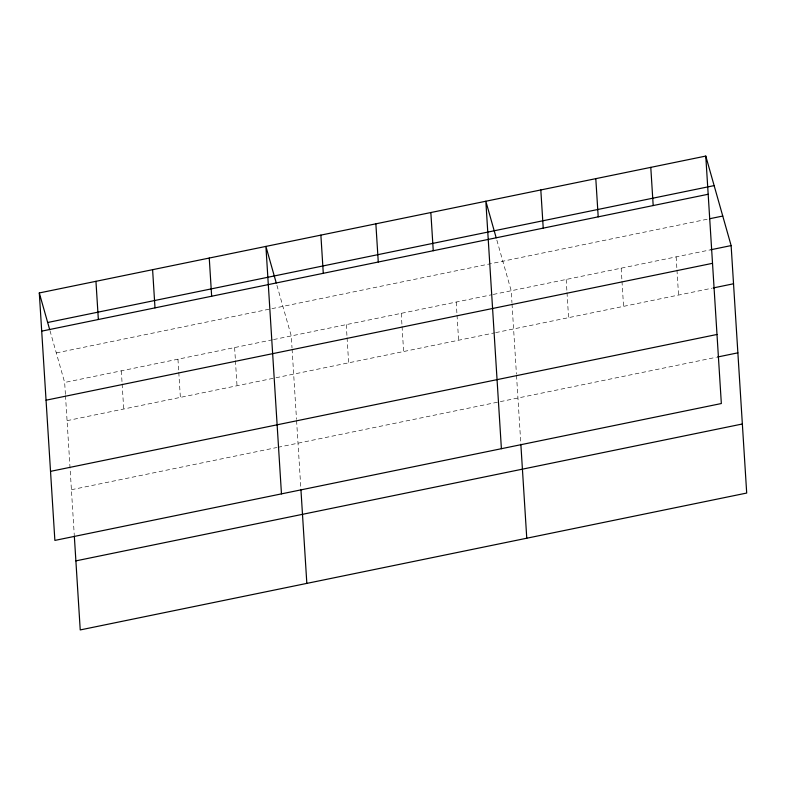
<?xml version="1.0" encoding="UTF-8"?>
<svg xmlns="http://www.w3.org/2000/svg" width="786" height="786" viewBox="0 0 786 786"><rect width="100%" height="100%" fill="white"/><g stroke="black" fill="none" stroke-linecap="round" stroke-linejoin="round"><path stroke-width="0.59" stroke-dasharray="3.93 2.95" d="M56.297 352.924L708.422 218.989M65.415 394.405L64.658 382.468L272.378 339.807M273.557 339.562L492.075 294.681M493.264 294.436L710.809 249.761M67.065 420.657L494.473 332.871M495.671 332.625L712.018 288.197M71.408 489.717L276.77 447.539M277.949 447.303L716.36 357.257M496.86 240.143L511.195 290.761L511.951 302.689M276.918 285.318L291.262 335.927L292.009 347.864M49.99 330.69L64.658 382.468M676.147 256.875L676.893 268.812M676.972 270.001L678.554 295.064M621.166 268.173L621.913 280.101M621.991 281.3L623.563 306.363M566.175 279.462L566.932 291.4M567.011 292.589L568.583 317.652M512.02 303.887L516.441 374.195M516.52 375.384L520.784 443.068M456.214 302.05L456.961 313.987M457.039 315.176L458.611 340.24M401.233 313.339L401.98 325.276M402.059 326.475L403.631 351.529M346.243 324.638L346.999 336.565M347.068 337.764L348.65 362.827M292.087 349.053L296.509 419.37M296.587 420.559L300.841 488.244M234.611 347.559L235.368 359.497M235.436 360.695L237.018 385.759M177.96 359.202L178.717 371.13M178.786 372.328L180.367 397.392M121.309 370.835L122.066 382.772M122.135 383.961L123.716 409.025M65.493 395.594L74.248 534.785"/><path stroke-width="1.18" d="M705.769 156.07L721.342 403.532L54.873 540.414L39.3 292.952L705.769 156.07L731.127 245.586L746.7 493.048L80.231 629.93L74.316 535.973M47.671 322.496L714.14 185.604M41.707 331.142L708.166 194.26M709.611 218.744L722.756 216.042M710.809 249.761L731.127 245.586M46.05 400.202L712.519 263.32M713.216 287.951L733.535 283.775M50.52 471.354L716.989 334.472M717.559 357.011L737.877 352.835M75.888 560.87L742.357 423.988M496.192 237.804L485.836 201.236L501.399 448.698M276.259 282.98L265.904 246.411L281.467 493.873M39.3 292.952L49.656 329.521M650.788 167.359L653.186 205.549M595.798 178.648L598.205 216.848M540.817 189.947L543.224 228.137M520.853 444.257L526.767 538.223M430.846 212.534L433.253 250.724M375.865 223.823L378.272 262.013M320.885 235.122L323.282 273.312M300.92 489.432L306.835 583.389M209.253 258.044L211.65 296.234M152.602 269.677L154.999 307.876M95.951 281.319L98.348 319.509"/></g></svg>
